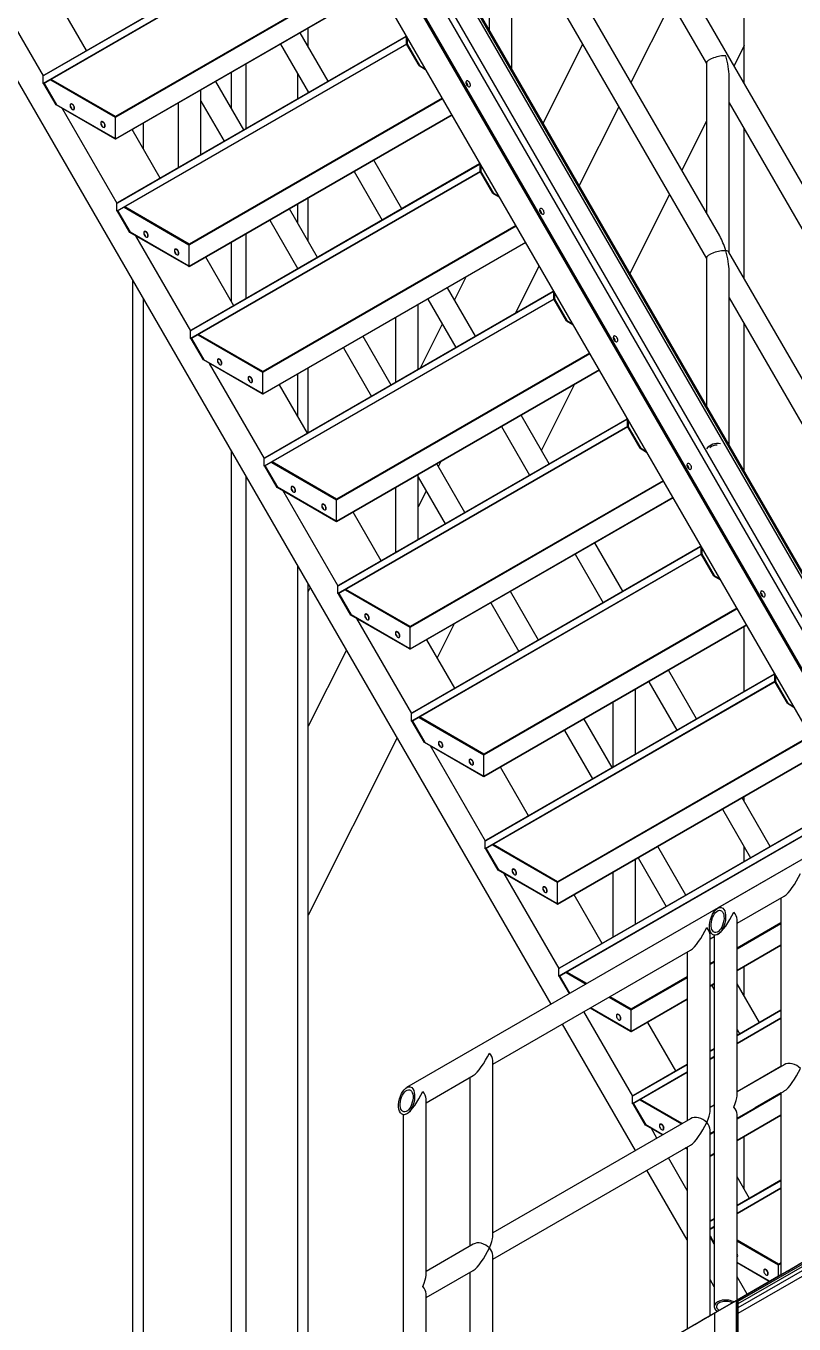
# Model space of a CAD drawing. Header units: inches. Extents: x -1490 to 2215, y -1057 to 1547.
# Drawn here: x 2088.8 to 2133.1, y -814.7 to -739.7 of the extents above; entities that cross this region are included whole.
import ezdxf

# ---------------------------------------------------------------- set-up
doc = ezdxf.new("R2010")
doc.units = ezdxf.units.IN
doc.header["$MEASUREMENT"] = 0

msp = doc.modelspace()

# ---------------------------------------------------------------- linework, layer by layer
at = {"color": 7, "linetype": 'Continuous', "lineweight": 25}
for p, q in [((2150.502, -778.094), (2070.12, -638.868)), ((2140.758, -783.717), (2070.219, -661.541)), ((2140.806, -783.689), (2070.248, -661.479)), ((2139.669, -784.346), (2069.196, -662.282)), ((2140.638, -783.786), (2070.123, -661.649)), ((2139.355, -784.527), (2068.941, -662.566)), ((2138.306, -785.133), (2068.783, -664.716)), ((2138.354, -785.105), (2068.812, -664.653)), ((2138.372, -785.095), (2068.816, -664.62)), ((2137.069, -785.847), (2067.546, -665.43)), ((2119.129, -796.207), (2061.826, -696.954)), ((2130.27, -743.051), (2130.27, -706.508)), ((2116.868, -722.469), (2128.089, -741.903)), ((2128.857, -751.856), (2116.859, -731.074)), ((2115.553, -731.423), (2115.553, -739.95)), ((2116.868, -742.228), (2116.868, -732.183)), ((2106.535, -733.416), (2089.832, -743.058)), ((2106.556, -733.427), (2089.853, -743.07)), ((2106.494, -733.004), (2089.873, -742.6)), ((2106.506, -732.978), (2089.885, -742.573)), ((2116.868, -733.72), (2128.089, -753.155)), ((2108.6, -736.539), (2094.008, -744.963)), ((2089.84, -742.619), (2086.671, -737.129)), ((2108.621, -736.574), (2094.028, -744.998)), ((2109.157, -737.503), (2093.987, -746.261)), ((2109.167, -737.521), (2094.008, -746.272)), ((2092.332, -741.161), (2090.714, -738.359)), ((2126.052, -738.375), (2123.739, -742.991)), ((2106.277, -742.925), (2104.659, -740.124)), ((2105.125, -740.931), (2105.125, -739.855)), ((2110.785, -740.777), (2094.082, -750.419)), ((2110.806, -740.789), (2094.103, -750.431)), ((2110.744, -740.366), (2094.123, -749.961)), ((2110.756, -740.339), (2094.135, -749.934)), ((2103.521, -740.781), (2105.138, -743.582)), ((2110.785, -740.342), (2110.744, -740.366)), ((2110.785, -740.777), (2110.785, -740.342)), ((2110.801, -740.351), (2110.785, -740.342)), ((2110.785, -740.342), (2110.785, -740.342)), ((2110.806, -740.789), (2110.785, -740.777)), ((2110.806, -740.789), (2110.806, -740.359)), ((2110.806, -740.377), (2110.814, -740.373)), ((2110.806, -740.799), (2110.826, -740.788)), ((2110.806, -740.789), (2110.806, -740.799)), ((2111.513, -742.024), (2110.806, -740.799)), ((2110.826, -740.395), (2110.826, -740.788)), ((2110.826, -740.788), (2111.534, -742.012)), ((2120.952, -740.793), (2118.67, -745.348)), ((2130.27, -740.872), (2129.686, -742.039)), ((2100.695, -744.509), (2100.695, -742.412)), ((2101.544, -745.657), (2101.544, -741.922)), ((2104.521, -743.939), (2104.521, -742.513)), ((2111.534, -742.012), (2111.513, -742.024)), ((2111.513, -742.024), (2111.894, -742.244)), ((2111.534, -742.012), (2111.874, -742.209)), ((2128.089, -741.884), (2128.089, -750.525)), ((2089.873, -742.6), (2089.832, -742.623)), ((2089.832, -743.058), (2089.832, -742.623)), ((2089.853, -743.07), (2089.832, -743.058)), ((2089.873, -743.069), (2089.894, -743.057)), ((2089.873, -743.069), (2089.873, -743.058)), ((2090.58, -744.294), (2089.873, -743.069)), ((2089.894, -743.057), (2089.894, -743.046)), ((2089.894, -743.057), (2090.601, -744.282)), ((2090.25, -742.841), (2093.987, -744.998)), ((2094.008, -744.963), (2090.291, -742.817)), ((2101.405, -745.738), (2099.787, -742.936)), ((2114.269, -743.081), (2114.239, -743.099)), ((2114.291, -743.116), (2114.258, -743.135)), ((2129.404, -752.802), (2129.404, -742.643)), ((2112.85, -743.9), (2098.258, -752.324)), ((2112.871, -743.936), (2098.278, -752.36)), ((2098.927, -747.168), (2098.927, -743.433)), ((2105.125, -743.59), (2105.125, -743.561)), ((2090.601, -744.282), (2090.58, -744.294)), ((2093.967, -746.249), (2090.58, -744.294)), ((2093.987, -746.237), (2090.601, -744.282)), ((2094.09, -749.98), (2090.921, -744.49)), ((2097.612, -744.192), (2097.612, -747.927)), ((2098.927, -744.077), (2100.266, -746.395)), ((2123.034, -744.399), (2120.752, -748.954)), ((2129.404, -744.181), (2140.624, -763.615)), ((2094.028, -744.998), (2093.987, -745.022)), ((2093.987, -744.998), (2093.987, -746.237)), ((2095.611, -746.841), (2095.611, -745.347)), ((2113.407, -744.865), (2098.237, -753.622)), ((2113.417, -744.882), (2098.258, -753.634)), ((2128.089, -745.226), (2126.668, -748.063)), ((2093.967, -746.249), (2093.987, -746.237)), ((2093.987, -746.237), (2093.987, -746.261)), ((2094.008, -746.272), (2093.987, -746.261)), ((2096.582, -748.522), (2094.964, -745.72)), ((2095.007, -745.794), (2095.007, -745.696)), ((2130.27, -754.303), (2130.27, -745.681)), ((2114.994, -747.727), (2098.373, -757.322)), ((2115.006, -747.7), (2098.385, -757.296)), ((2110.527, -750.286), (2108.909, -747.485)), ((2115.035, -747.703), (2114.994, -747.727)), ((2115.035, -748.138), (2115.035, -747.703)), ((2115.051, -747.712), (2115.035, -747.703)), ((2115.035, -747.703), (2115.035, -747.703)), ((2115.056, -748.15), (2115.056, -747.72)), ((2115.056, -747.739), (2115.064, -747.734)), ((2115.076, -747.756), (2115.076, -748.149)), ((2115.035, -748.138), (2098.332, -757.781)), ((2115.056, -748.15), (2098.353, -757.792)), ((2107.771, -748.142), (2109.388, -750.944)), ((2115.056, -748.15), (2115.035, -748.138)), ((2115.056, -748.161), (2115.076, -748.149)), ((2115.056, -748.15), (2115.056, -748.161)), ((2115.763, -749.385), (2115.056, -748.161)), ((2115.076, -748.149), (2115.784, -749.374)), ((2094.123, -749.961), (2094.082, -749.985)), ((2094.082, -750.419), (2094.082, -749.985)), ((2104.521, -751.135), (2104.521, -750.018)), ((2105.125, -752.182), (2105.125, -749.669)), ((2115.784, -749.374), (2115.763, -749.385)), ((2115.763, -749.385), (2116.144, -749.606)), ((2115.784, -749.374), (2116.124, -749.57)), ((2125.962, -749.471), (2123.68, -754.026)), ((2094.103, -750.431), (2094.082, -750.419)), ((2094.123, -750.43), (2094.144, -750.418)), ((2094.123, -750.43), (2094.123, -750.419)), ((2094.83, -751.655), (2094.123, -750.43)), ((2094.144, -750.418), (2094.144, -750.408)), ((2094.144, -750.418), (2094.851, -751.643)), ((2094.5, -750.202), (2098.237, -752.36)), ((2098.258, -752.324), (2094.541, -750.178)), ((2105.655, -753.099), (2104.037, -750.297)), ((2118.519, -750.443), (2118.489, -750.46)), ((2118.541, -750.477), (2118.508, -750.496)), ((2117.1, -751.261), (2102.508, -759.685)), ((2117.121, -751.297), (2102.528, -759.721)), ((2102.898, -750.955), (2104.516, -753.756)), ((2094.851, -751.643), (2094.83, -751.655)), ((2098.217, -753.61), (2094.83, -751.655)), ((2098.237, -753.598), (2094.851, -751.643)), ((2098.34, -757.341), (2095.171, -751.851)), ((2100.695, -755.647), (2100.695, -752.227)), ((2101.544, -755.472), (2101.544, -751.737)), ((2117.657, -752.226), (2102.487, -760.983)), ((2117.667, -752.244), (2102.508, -760.995)), ((2098.278, -752.36), (2098.237, -752.383)), ((2098.237, -752.36), (2098.237, -753.598)), ((2141.393, -773.568), (2129.394, -752.786)), ((2098.217, -753.61), (2098.237, -753.598)), ((2098.237, -753.598), (2098.237, -753.622)), ((2098.258, -753.634), (2098.237, -753.622)), ((2100.832, -755.883), (2099.214, -753.082)), ((2118.436, -753.576), (2117.056, -756.332)), ((2128.089, -753.136), (2128.089, -761.662)), ((2095.007, -861.06), (2095.007, -754.425)), ((2114.218, -754.235), (2113.562, -755.544)), ((2129.404, -763.94), (2129.404, -753.895)), ((2119.244, -755.088), (2102.623, -764.683)), ((2119.256, -755.061), (2102.635, -764.657)), ((2114.777, -757.647), (2113.159, -754.846)), ((2119.285, -755.064), (2119.244, -755.088)), ((2119.285, -755.499), (2119.285, -755.064)), ((2119.301, -755.074), (2119.285, -755.064)), ((2119.285, -755.064), (2119.285, -755.064)), ((2119.306, -755.511), (2119.306, -755.082)), ((2119.306, -755.1), (2119.314, -755.095)), ((2119.326, -755.117), (2119.326, -755.51)), ((2095.611, -860.711), (2095.611, -755.472)), ((2119.285, -755.499), (2102.582, -765.142)), ((2119.306, -755.511), (2102.603, -765.154)), ((2111.463, -759.56), (2111.463, -755.825)), ((2112.021, -755.503), (2113.638, -758.305)), ((2119.306, -755.511), (2119.285, -755.499)), ((2119.306, -755.522), (2119.326, -755.51)), ((2119.306, -755.511), (2119.306, -755.522)), ((2120.013, -756.747), (2119.306, -755.522)), ((2119.326, -755.51), (2120.034, -756.735)), ((2129.404, -755.432), (2140.624, -774.867)), ((2110.148, -756.584), (2110.148, -760.32)), ((2120.034, -756.735), (2120.013, -756.747)), ((2120.013, -756.747), (2120.394, -756.967)), ((2120.034, -756.735), (2120.374, -756.931)), ((2098.373, -757.322), (2098.332, -757.346)), ((2098.332, -757.781), (2098.332, -757.346)), ((2112.857, -756.952), (2111.585, -759.49)), ((2130.27, -765.441), (2130.27, -756.933)), ((2098.353, -757.792), (2098.332, -757.781)), ((2098.373, -757.791), (2098.394, -757.78)), ((2098.373, -757.791), (2098.373, -757.781)), ((2099.08, -759.016), (2098.373, -757.791)), ((2098.394, -757.78), (2098.394, -757.769)), ((2098.394, -757.78), (2099.101, -759.004)), ((2098.75, -757.563), (2102.487, -759.721)), ((2102.508, -759.685), (2098.791, -757.539)), ((2109.905, -760.46), (2108.287, -757.659)), ((2122.769, -757.804), (2122.739, -757.821)), ((2122.791, -757.839), (2122.758, -757.857)), ((2099.101, -759.004), (2099.08, -759.016)), ((2102.467, -760.971), (2099.08, -759.016)), ((2102.487, -760.959), (2099.101, -759.004)), ((2121.35, -758.623), (2106.758, -767.047)), ((2121.371, -758.658), (2106.778, -767.082)), ((2107.148, -758.316), (2108.766, -761.118)), ((2102.59, -764.702), (2099.421, -759.213)), ((2102.528, -759.721), (2102.487, -759.745)), ((2102.487, -759.721), (2102.487, -760.959)), ((2105.125, -763.219), (2105.125, -759.484)), ((2121.907, -759.587), (2106.737, -768.344)), ((2121.917, -759.605), (2106.758, -768.356)), ((2105.082, -763.244), (2103.464, -760.443)), ((2104.521, -762.273), (2104.521, -759.833)), ((2120.466, -760.443), (2118.573, -764.222)), ((2102.467, -760.971), (2102.487, -760.959)), ((2102.487, -760.959), (2102.487, -760.983)), ((2102.508, -760.995), (2102.487, -760.983)), ((2123.494, -762.449), (2106.873, -772.044)), ((2123.506, -762.423), (2106.885, -772.018)), ((2119.027, -765.009), (2117.409, -762.207)), ((2123.535, -762.426), (2123.494, -762.449)), ((2123.535, -762.86), (2123.535, -762.426)), ((2123.551, -762.435), (2123.535, -762.426)), ((2123.535, -762.426), (2123.535, -762.426)), ((2123.556, -762.872), (2123.556, -762.443)), ((2123.556, -762.461), (2123.564, -762.456)), ((2123.576, -762.478), (2123.576, -762.871)), ((2123.535, -762.86), (2106.832, -772.503)), ((2123.556, -762.872), (2106.853, -772.515)), ((2116.271, -762.865), (2117.888, -765.666)), ((2123.556, -762.872), (2123.535, -762.86)), ((2123.556, -762.883), (2123.576, -762.871)), ((2123.556, -762.872), (2123.556, -762.883)), ((2124.263, -764.108), (2123.556, -762.883)), ((2123.576, -762.871), (2124.284, -764.096)), ((2124.284, -764.096), (2124.263, -764.108)), ((2124.263, -764.108), (2124.644, -764.328)), ((2124.284, -764.096), (2124.624, -764.292)), ((2100.695, -862.638), (2100.695, -764.278)), ((2102.623, -764.683), (2102.582, -764.707)), ((2102.582, -765.142), (2102.582, -764.707)), ((2103, -764.924), (2106.737, -767.082)), ((2106.758, -767.047), (2103.041, -764.901)), ((2112.771, -764.885), (2112.626, -765.174)), ((2101.544, -863.128), (2101.544, -765.748)), ((2102.603, -765.154), (2102.582, -765.142)), ((2102.623, -765.153), (2102.644, -765.141)), ((2102.623, -765.153), (2102.623, -765.142)), ((2103.33, -766.377), (2102.623, -765.153)), ((2102.644, -765.141), (2102.644, -765.13)), ((2102.644, -765.141), (2103.351, -766.366)), ((2111.463, -769.375), (2111.463, -765.64)), ((2114.155, -767.821), (2112.537, -765.02)), ((2117.867, -765.63), (2117.833, -765.698)), ((2127.019, -765.165), (2126.989, -765.182)), ((2127.041, -765.2), (2127.008, -765.218)), ((2103.351, -766.366), (2103.33, -766.377)), ((2106.717, -768.332), (2103.33, -766.377)), ((2106.737, -768.321), (2103.351, -766.366)), ((2110.148, -766.399), (2110.148, -770.134)), ((2125.6, -765.984), (2111.008, -774.408)), ((2125.621, -766.019), (2111.028, -774.443)), ((2111.463, -765.789), (2113.016, -768.479)), ((2106.84, -772.064), (2103.671, -766.574)), ((2106.778, -767.082), (2106.737, -767.106)), ((2106.737, -767.082), (2106.737, -768.321)), ((2126.157, -766.948), (2110.987, -775.706)), ((2126.167, -766.966), (2111.008, -775.717)), ((2111.921, -766.582), (2111.463, -767.495)), ((2109.332, -770.606), (2107.714, -767.804)), ((2106.717, -768.332), (2106.737, -768.321)), ((2106.737, -768.321), (2106.737, -768.344)), ((2106.758, -768.356), (2106.737, -768.344)), ((2166.9, -768.624), (2128.738, -790.661)), ((2110.148, -770.12), (2110.138, -770.14)), ((2127.785, -770.222), (2111.082, -779.864)), ((2127.806, -770.233), (2111.103, -779.876)), ((2127.744, -769.81), (2111.123, -779.406)), ((2127.756, -769.784), (2111.135, -779.379)), ((2120.521, -770.226), (2122.138, -773.027)), ((2123.277, -772.37), (2121.659, -769.568)), ((2127.785, -769.787), (2127.744, -769.81)), ((2127.785, -770.222), (2127.785, -769.787)), ((2127.801, -769.796), (2127.785, -769.787)), ((2127.785, -769.787), (2127.785, -769.787)), ((2127.806, -770.233), (2127.785, -770.222)), ((2127.806, -770.233), (2127.806, -769.804)), ((2127.806, -769.822), (2127.814, -769.818)), ((2127.806, -770.244), (2127.826, -770.232)), ((2127.806, -770.233), (2127.806, -770.244)), ((2128.513, -771.469), (2127.806, -770.244)), ((2127.826, -769.839), (2127.826, -770.232)), ((2127.826, -770.232), (2128.534, -771.457)), ((2104.521, -864.846), (2104.521, -770.904)), ((2128.534, -771.457), (2128.513, -771.469)), ((2128.513, -771.469), (2128.894, -771.689)), ((2128.534, -771.457), (2128.874, -771.654)), ((2105.125, -865.195), (2105.125, -771.951)), ((2105.242, -772.153), (2105.125, -772.385)), ((2106.873, -772.044), (2106.832, -772.068)), ((2106.832, -772.503), (2106.832, -772.068)), ((2106.853, -772.515), (2106.832, -772.503)), ((2106.873, -772.514), (2106.894, -772.502)), ((2106.873, -772.514), (2106.873, -772.503)), ((2106.894, -772.502), (2106.894, -772.491)), ((2106.894, -772.502), (2107.601, -773.727)), ((2107.25, -772.286), (2110.987, -774.443)), ((2111.008, -774.408), (2107.291, -772.262)), ((2118.405, -775.183), (2116.787, -772.381)), ((2107.58, -773.739), (2106.873, -772.514)), ((2115.648, -773.038), (2117.266, -775.84)), ((2131.269, -772.526), (2131.239, -772.543)), ((2131.291, -772.561), (2131.258, -772.58)), ((2107.601, -773.727), (2107.58, -773.739)), ((2110.967, -775.694), (2107.58, -773.739)), ((2110.987, -775.682), (2107.601, -773.727)), ((2111.09, -779.425), (2107.921, -773.935)), ((2129.85, -773.345), (2115.258, -781.769)), ((2129.871, -773.381), (2115.278, -781.805)), ((2111.028, -774.443), (2110.987, -774.467)), ((2110.987, -774.443), (2110.987, -775.682)), ((2113.548, -774.251), (2112.567, -776.209)), ((2130.407, -774.309), (2115.237, -783.067)), ((2130.417, -774.327), (2115.258, -783.079)), ((2130.27, -778.147), (2130.27, -774.412)), ((2113.582, -777.967), (2111.964, -775.165)), ((2107.323, -775.759), (2105.125, -780.146)), ((2110.967, -775.694), (2110.987, -775.682)), ((2110.987, -775.682), (2110.987, -775.706)), ((2111.008, -775.717), (2110.987, -775.706)), ((2127.527, -779.731), (2125.909, -776.93)), ((2132.035, -777.583), (2115.332, -787.225)), ((2132.056, -777.595), (2115.353, -787.237)), ((2131.994, -777.172), (2115.373, -786.767)), ((2132.006, -777.145), (2115.385, -786.74)), ((2124.771, -777.587), (2126.388, -780.389)), ((2132.035, -777.148), (2131.994, -777.172)), ((2132.035, -777.583), (2132.035, -777.148)), ((2132.051, -777.157), (2132.035, -777.148)), ((2132.035, -777.148), (2132.035, -777.148)), ((2132.056, -777.595), (2132.035, -777.583)), ((2132.056, -777.595), (2132.056, -777.165)), ((2132.056, -777.184), (2132.064, -777.179)), ((2132.056, -777.605), (2132.076, -777.594)), ((2132.056, -777.595), (2132.056, -777.605)), ((2132.763, -778.83), (2132.056, -777.605)), ((2132.076, -777.201), (2132.076, -777.594)), ((2132.076, -777.594), (2132.784, -778.818)), ((2123.999, -781.768), (2123.999, -778.033)), ((2148.96, -778.981), (2110.797, -801.018)), ((2122.684, -778.792), (2122.684, -782.527)), ((2132.784, -778.818), (2132.763, -778.83)), ((2132.763, -778.83), (2133.144, -779.05)), ((2132.784, -778.818), (2133.124, -779.015)), ((2111.123, -779.406), (2111.082, -779.429)), ((2111.082, -779.864), (2111.082, -779.429)), ((2111.103, -779.876), (2111.082, -779.864)), ((2111.123, -779.875), (2111.144, -779.863)), ((2111.123, -779.875), (2111.123, -779.864)), ((2111.83, -781.1), (2111.123, -779.875)), ((2111.144, -779.863), (2111.144, -779.852)), ((2111.144, -779.863), (2111.851, -781.088)), ((2111.5, -779.647), (2115.237, -781.805)), ((2115.258, -781.769), (2111.541, -779.623)), ((2122.655, -782.544), (2121.037, -779.742)), ((2134.1, -780.706), (2119.508, -789.13)), ((2134.121, -780.742), (2119.528, -789.166)), ((2119.898, -780.4), (2121.516, -783.201)), ((2110.252, -780.831), (2105.125, -791.064)), ((2111.851, -781.088), (2111.83, -781.1)), ((2115.217, -783.055), (2111.83, -781.1)), ((2115.237, -783.043), (2111.851, -781.088)), ((2115.34, -786.786), (2112.171, -781.296)), ((2115.278, -781.805), (2115.237, -781.828)), ((2115.237, -781.805), (2115.237, -783.043)), ((2134.657, -781.671), (2119.487, -790.428)), ((2134.667, -781.688), (2119.508, -790.44)), ((2117.832, -785.328), (2116.214, -782.526)), ((2115.217, -783.055), (2115.237, -783.043)), ((2115.237, -783.043), (2115.237, -783.067)), ((2115.258, -783.079), (2115.237, -783.067)), ((2131.777, -787.092), (2130.159, -784.291)), ((2130.27, -784.483), (2130.27, -784.227)), ((2136.285, -784.944), (2119.582, -794.587)), ((2136.306, -784.956), (2119.603, -794.599)), ((2136.244, -784.533), (2119.623, -794.128)), ((2136.256, -784.506), (2119.635, -794.102)), ((2129.021, -784.948), (2130.638, -787.75)), ((2115.373, -786.767), (2115.332, -786.791)), ((2115.332, -787.225), (2115.332, -786.791)), ((2115.353, -787.237), (2115.332, -787.225)), ((2115.373, -787.236), (2115.394, -787.224)), ((2115.373, -787.236), (2115.373, -787.225)), ((2116.08, -788.461), (2115.373, -787.236)), ((2115.394, -787.224), (2115.394, -787.214)), ((2115.394, -787.224), (2116.101, -788.449)), ((2115.75, -787.008), (2119.487, -789.166)), ((2119.508, -789.13), (2115.791, -786.984)), ((2126.905, -789.905), (2125.287, -787.103)), ((2130.27, -787.962), (2130.27, -787.113)), ((2123.999, -791.583), (2123.999, -787.847)), ((2124.148, -787.761), (2125.766, -790.562)), ((2116.101, -788.449), (2116.08, -788.461)), ((2119.467, -790.416), (2116.08, -788.461)), ((2119.487, -790.404), (2116.101, -788.449)), ((2119.59, -794.147), (2116.421, -788.657)), ((2122.684, -788.606), (2122.684, -792.342)), ((2119.528, -789.166), (2119.487, -789.189)), ((2119.487, -789.166), (2119.487, -790.404)), ((2119.467, -790.416), (2119.487, -790.404)), ((2119.487, -790.404), (2119.487, -790.428)), ((2119.508, -790.44), (2119.487, -790.428)), ((2122.082, -792.689), (2120.464, -789.888)), ((2129.861, -791.532), (2132.582, -789.96)), ((2132.39, -790.071), (2132.39, -799.804)), ((2129.822, -813.298), (2167.712, -791.418)), ((2129.861, -801.487), (2129.861, -791.309)), ((2132.39, -791.509), (2129.861, -792.968)), ((2132.39, -791.556), (2129.861, -793.016)), ((2129.89, -813.37), (2167.74, -791.513)), ((2129.923, -813.477), (2167.707, -791.657)), ((2128.299, -802.385), (2128.299, -792.208)), ((2128.299, -792.43), (2128.546, -792.288)), ((2128.546, -792.223), (2128.546, -813.655)), ((2129.923, -813.713), (2166.9, -792.359)), ((2115.764, -799.669), (2127.177, -793.078)), ((2126.984, -793.189), (2126.984, -802.922)), ((2132.39, -792.794), (2129.861, -794.254)), ((2132.39, -792.818), (2129.861, -794.278)), ((2129.923, -814.043), (2166.812, -792.74)), ((2119.623, -794.128), (2119.582, -794.152)), ((2119.582, -794.587), (2119.582, -794.152)), ((2128.546, -793.728), (2128.299, -793.87)), ((2128.546, -793.775), (2128.299, -793.917)), ((2130.27, -795.734), (2130.27, -794.042)), ((2119.603, -794.599), (2119.582, -794.587)), ((2119.623, -794.597), (2119.644, -794.586)), ((2119.623, -794.597), (2119.623, -794.587)), ((2120.197, -795.591), (2119.623, -794.597)), ((2119.644, -794.586), (2119.644, -794.575)), ((2119.644, -794.586), (2120.217, -795.579)), ((2120, -794.369), (2121.156, -795.037)), ((2121.197, -795.013), (2120.041, -794.346)), ((2126.984, -794.629), (2123.758, -796.491)), ((2126.984, -794.676), (2123.778, -796.527)), ((2128.546, -795.013), (2128.299, -795.156)), ((2128.546, -795.037), (2128.299, -795.179)), ((2128.398, -795.122), (2128.546, -795.377)), ((2131.155, -797.266), (2129.861, -795.025)), ((2123.717, -797.777), (2121.378, -796.427)), ((2123.737, -797.765), (2121.398, -796.415)), ((2122.471, -795.796), (2123.737, -796.527)), ((2123.758, -796.491), (2122.512, -795.772)), ((2126.984, -795.915), (2123.737, -797.789)), ((2126.984, -795.938), (2123.758, -797.801)), ((2123.84, -801.508), (2121.024, -796.631)), ((2123.778, -796.527), (2123.737, -796.551)), ((2123.737, -796.527), (2123.737, -797.765)), ((2132.39, -796.553), (2129.861, -798.013)), ((2132.39, -796.573), (2129.861, -798.033)), ((2132.39, -797.008), (2129.861, -798.468)), ((2132.39, -797.031), (2129.861, -798.491)), ((2124.001, -804.645), (2119.787, -797.346)), ((2123.717, -797.777), (2123.737, -797.765)), ((2123.737, -797.765), (2123.737, -797.789)), ((2123.758, -797.801), (2123.737, -797.789)), ((2126.332, -800.05), (2124.714, -797.249)), ((2129.861, -797.655), (2130.016, -797.924)), ((2115.764, -809.624), (2115.764, -799.447)), ((2128.546, -798.772), (2128.299, -798.915)), ((2128.546, -798.792), (2128.299, -798.934)), ((2128.546, -799.227), (2128.299, -799.369)), ((2128.546, -799.25), (2128.299, -799.393)), ((2126.984, -800.128), (2123.832, -801.948)), ((2126.984, -800.152), (2123.853, -801.96)), ((2126.984, -799.693), (2123.873, -801.489)), ((2126.984, -799.674), (2123.885, -801.463)), ((2132.582, -799.693), (2129.861, -801.265)), ((2132.39, -799.801), (2129.861, -801.261)), ((2111.92, -801.889), (2114.641, -800.317)), ((2114.449, -800.428), (2114.449, -810.161)), ((2111.92, -811.844), (2111.92, -801.666)), ((2123.873, -801.489), (2123.832, -801.513)), ((2123.832, -801.948), (2123.832, -801.513)), ((2126.69, -803.092), (2124.291, -801.707)), ((2129.861, -802.783), (2132.582, -801.212)), ((2132.39, -801.371), (2129.861, -802.83)), ((2132.39, -801.323), (2130.892, -802.188)), ((2132.39, -801.323), (2132.39, -811.815)), ((2123.853, -801.96), (2123.832, -801.948)), ((2123.873, -801.959), (2123.894, -801.947)), ((2123.873, -801.959), (2123.873, -801.948)), ((2124.58, -803.183), (2123.873, -801.959)), ((2123.894, -801.947), (2123.894, -801.936)), ((2123.894, -801.947), (2124.601, -803.172)), ((2124.25, -801.73), (2126.649, -803.116)), ((2128.546, -802.021), (2128.299, -802.163)), ((2110.605, -802.58), (2110.605, -824.012)), ((2127.177, -802.811), (2115.764, -809.402)), ((2124.601, -803.172), (2124.58, -803.183)), ((2125.556, -803.747), (2124.58, -803.183)), ((2125.577, -803.735), (2124.601, -803.172)), ((2129.861, -813.276), (2129.861, -802.561)), ((2132.39, -802.609), (2129.861, -804.069)), ((2132.39, -802.633), (2129.861, -804.093)), ((2125.238, -803.931), (2124.921, -803.38)), ((2128.299, -814.174), (2128.299, -803.459)), ((2128.299, -803.682), (2128.546, -803.539)), ((2128.546, -803.542), (2128.299, -803.684)), ((2128.546, -803.59), (2128.299, -803.732)), ((2130.27, -806.872), (2130.27, -803.856)), ((2115.764, -810.921), (2127.177, -804.33)), ((2126.984, -804.571), (2126.871, -804.506)), ((2126.984, -804.548), (2126.892, -804.494)), ((2126.984, -804.441), (2126.984, -814.933)), ((2126.984, -806.955), (2125.896, -805.069)), ((2128.546, -804.828), (2128.299, -804.97)), ((2128.546, -804.852), (2128.299, -804.994)), ((2126.984, -809.812), (2124.659, -805.784)), ((2130.582, -807.412), (2129.861, -806.163)), ((2132.39, -806.368), (2129.861, -807.828)), ((2132.39, -806.388), (2129.861, -807.848)), ((2132.39, -806.822), (2129.861, -808.282)), ((2132.39, -806.846), (2129.861, -808.306)), ((2128.546, -808.587), (2128.299, -808.729)), ((2128.546, -808.607), (2128.299, -808.749)), ((2128.546, -809.042), (2128.299, -809.184)), ((2128.546, -809.065), (2128.299, -809.207)), ((2128.5, -809.092), (2128.546, -809.118)), ((2128.546, -809.071), (2128.541, -809.068)), ((2128.299, -809.578), (2128.546, -810.004)), ((2128.546, -810.052), (2128.299, -809.625)), ((2132.258, -811.214), (2129.861, -809.83)), ((2129.861, -809.877), (2132.237, -811.249)), ((2114.641, -810.05), (2111.92, -811.622)), ((2115.764, -821.413), (2115.764, -810.698)), ((2131.728, -812.194), (2129.861, -811.116)), ((2131.707, -812.206), (2129.861, -811.14)), ((2132.278, -811.249), (2132.237, -811.273)), ((2132.237, -811.249), (2132.237, -811.9)), ((2132.39, -811.138), (2132.258, -811.214)), ((2132.39, -811.185), (2132.278, -811.249)), ((2111.92, -813.14), (2114.641, -811.569)), ((2114.449, -811.68), (2114.449, -822.172)), ((2128.546, -812.516), (2128.299, -812.09)), ((2129.861, -813.272), (2132.39, -811.812)), ((2129.861, -813.272), (2132.39, -811.812)), ((2129.861, -813.275), (2132.39, -811.815)), ((2130.439, -812.938), (2129.861, -811.936)), ((2111.92, -823.633), (2111.92, -812.918)), ((2128.584, -814.012), (2129.822, -813.298)), ((2129.822, -813.298), (2128.584, -814.012)), ((2129.822, -813.298), (2129.89, -813.37)), ((2129.822, -820.676), (2129.822, -813.298)), ((2129.89, -813.37), (2129.822, -813.298)), ((2129.89, -820.716), (2129.89, -813.37)), ((2129.923, -820.76), (2129.923, -813.442)), ((2111.881, -823.655), (2128.735, -813.922)), ((2128.299, -814.174), (2128.735, -813.922)), ((2128.584, -814.012), (2128.738, -813.924)), ((2128.584, -821.39), (2128.584, -814.012))]:
    msp.add_line(p, q, dxfattribs=at)
at = {"color": 7, "linetype": 'Continuous', "lineweight": 25, "flags": 128}
for points in [[(2110.794, -740.338), (2110.793, -740.338), (2110.785, -740.342)], [(2114.347, -743.226), (2114.383, -743.241), (2114.416, -743.244), (2114.444, -743.234), (2114.465, -743.212), (2114.477, -743.179), (2114.48, -743.139), (2114.472, -743.094), (2114.456, -743.048), (2114.431, -743.003), (2114.4, -742.963), (2114.366, -742.932), (2114.329, -742.911), (2114.295, -742.902), (2114.264, -742.906), (2114.239, -742.923), (2114.223, -742.95), (2114.215, -742.987), (2114.218, -743.03), (2114.23, -743.076), (2114.251, -743.122), (2114.279, -743.164), (2114.312, -743.2), (2114.347, -743.226)], [(2091.645, -744.477), (2091.64, -744.432), (2091.626, -744.386), (2091.603, -744.34), (2091.574, -744.299), (2091.54, -744.266), (2091.503, -744.242), (2091.468, -744.23), (2091.436, -744.231), (2091.41, -744.244), (2091.391, -744.269), (2091.381, -744.303), (2091.381, -744.345), (2091.391, -744.391), (2091.41, -744.437), (2091.436, -744.481), (2091.468, -744.519), (2091.503, -744.548), (2091.54, -744.565), (2091.574, -744.571), (2091.603, -744.564), (2091.626, -744.545), (2091.64, -744.515), (2091.645, -744.477)], [(2093.413, -745.497), (2093.408, -745.453), (2093.394, -745.406), (2093.371, -745.361), (2093.341, -745.32), (2093.307, -745.286), (2093.271, -745.263), (2093.236, -745.251), (2093.204, -745.251), (2093.177, -745.265), (2093.159, -745.289), (2093.149, -745.324), (2093.149, -745.366), (2093.159, -745.411), (2093.177, -745.458), (2093.204, -745.501), (2093.236, -745.539), (2093.271, -745.568), (2093.307, -745.586), (2093.341, -745.592), (2093.371, -745.585), (2093.394, -745.565), (2093.408, -745.536), (2093.413, -745.497)], [(2115.044, -747.699), (2115.043, -747.699), (2115.035, -747.703)], [(2118.597, -750.588), (2118.633, -750.603), (2118.666, -750.605), (2118.694, -750.595), (2118.715, -750.573), (2118.727, -750.541), (2118.73, -750.501), (2118.722, -750.455), (2118.706, -750.409), (2118.681, -750.364), (2118.65, -750.325), (2118.616, -750.293), (2118.579, -750.273), (2118.545, -750.264), (2118.514, -750.268), (2118.489, -750.284), (2118.473, -750.311), (2118.465, -750.348), (2118.468, -750.391), (2118.48, -750.437), (2118.501, -750.483), (2118.529, -750.526), (2118.562, -750.561), (2118.597, -750.588)], [(2095.895, -751.838), (2095.89, -751.794), (2095.876, -751.747), (2095.853, -751.702), (2095.824, -751.66), (2095.79, -751.627), (2095.753, -751.603), (2095.718, -751.591), (2095.686, -751.592), (2095.66, -751.605), (2095.641, -751.63), (2095.631, -751.665), (2095.631, -751.706), (2095.641, -751.752), (2095.66, -751.798), (2095.686, -751.842), (2095.718, -751.88), (2095.753, -751.909), (2095.79, -751.927), (2095.824, -751.932), (2095.853, -751.925), (2095.876, -751.906), (2095.89, -751.876), (2095.895, -751.838)], [(2097.663, -752.858), (2097.658, -752.814), (2097.644, -752.768), (2097.621, -752.722), (2097.591, -752.681), (2097.557, -752.647), (2097.521, -752.624), (2097.486, -752.612), (2097.454, -752.613), (2097.427, -752.626), (2097.409, -752.651), (2097.399, -752.685), (2097.399, -752.727), (2097.409, -752.773), (2097.427, -752.819), (2097.454, -752.863), (2097.486, -752.9), (2097.521, -752.929), (2097.557, -752.947), (2097.591, -752.953), (2097.621, -752.946), (2097.644, -752.927), (2097.658, -752.897), (2097.663, -752.858)], [(2119.294, -755.061), (2119.293, -755.061), (2119.285, -755.064)], [(2122.847, -757.949), (2122.883, -757.964), (2122.916, -757.966), (2122.944, -757.956), (2122.965, -757.934), (2122.977, -757.902), (2122.98, -757.862), (2122.972, -757.817), (2122.956, -757.77), (2122.931, -757.725), (2122.9, -757.686), (2122.866, -757.655), (2122.829, -757.634), (2122.795, -757.625), (2122.764, -757.629), (2122.739, -757.645), (2122.723, -757.672), (2122.715, -757.709), (2122.718, -757.752), (2122.73, -757.798), (2122.751, -757.844), (2122.779, -757.887), (2122.812, -757.923), (2122.847, -757.949)], [(2100.145, -759.199), (2100.14, -759.155), (2100.126, -759.108), (2100.103, -759.063), (2100.074, -759.022), (2100.04, -758.988), (2100.003, -758.964), (2099.968, -758.953), (2099.936, -758.953), (2099.91, -758.966), (2099.891, -758.991), (2099.881, -759.026), (2099.881, -759.067), (2099.891, -759.113), (2099.91, -759.16), (2099.936, -759.203), (2099.968, -759.241), (2100.003, -759.27), (2100.04, -759.288), (2100.074, -759.294), (2100.103, -759.287), (2100.126, -759.267), (2100.14, -759.237), (2100.145, -759.199)], [(2101.913, -760.219), (2101.908, -760.175), (2101.894, -760.129), (2101.871, -760.083), (2101.841, -760.042), (2101.807, -760.009), (2101.771, -759.985), (2101.736, -759.973), (2101.704, -759.974), (2101.677, -759.987), (2101.659, -760.012), (2101.649, -760.046), (2101.649, -760.088), (2101.659, -760.134), (2101.677, -760.18), (2101.704, -760.224), (2101.736, -760.262), (2101.771, -760.29), (2101.807, -760.308), (2101.841, -760.314), (2101.871, -760.307), (2101.894, -760.288), (2101.908, -760.258), (2101.913, -760.219)], [(2123.544, -762.422), (2123.543, -762.422), (2123.535, -762.426)], [(2127.097, -765.31), (2127.133, -765.325), (2127.166, -765.328), (2127.194, -765.317), (2127.215, -765.295), (2127.227, -765.263), (2127.23, -765.223), (2127.222, -765.178), (2127.206, -765.131), (2127.181, -765.087), (2127.15, -765.047), (2127.116, -765.016), (2127.079, -764.995), (2127.045, -764.986), (2127.014, -764.99), (2126.989, -765.006), (2126.973, -765.034), (2126.965, -765.07), (2126.968, -765.113), (2126.98, -765.16), (2127.001, -765.206), (2127.029, -765.248), (2127.062, -765.284), (2127.097, -765.31)], [(2104.395, -766.56), (2104.39, -766.516), (2104.376, -766.469), (2104.353, -766.424), (2104.324, -766.383), (2104.29, -766.349), (2104.253, -766.326), (2104.218, -766.314), (2104.186, -766.314), (2104.16, -766.328), (2104.141, -766.352), (2104.131, -766.387), (2104.131, -766.429), (2104.141, -766.474), (2104.16, -766.521), (2104.186, -766.565), (2104.218, -766.602), (2104.253, -766.631), (2104.29, -766.649), (2104.324, -766.655), (2104.353, -766.648), (2104.376, -766.629), (2104.39, -766.599), (2104.395, -766.56)], [(2106.163, -767.581), (2106.158, -767.537), (2106.144, -767.49), (2106.121, -767.445), (2106.091, -767.403), (2106.057, -767.37), (2106.021, -767.346), (2105.986, -767.334), (2105.954, -767.335), (2105.927, -767.348), (2105.909, -767.373), (2105.899, -767.407), (2105.899, -767.449), (2105.909, -767.495), (2105.927, -767.541), (2105.954, -767.585), (2105.986, -767.623), (2106.021, -767.652), (2106.057, -767.67), (2106.091, -767.675), (2106.121, -767.668), (2106.144, -767.649), (2106.158, -767.619), (2106.163, -767.581)], [(2127.794, -769.783), (2127.793, -769.783), (2127.785, -769.787)], [(2131.347, -772.671), (2131.383, -772.686), (2131.416, -772.689), (2131.444, -772.679), (2131.465, -772.657), (2131.477, -772.624), (2131.48, -772.584), (2131.472, -772.539), (2131.456, -772.492), (2131.431, -772.448), (2131.4, -772.408), (2131.366, -772.377), (2131.329, -772.356), (2131.295, -772.347), (2131.264, -772.351), (2131.239, -772.367), (2131.223, -772.395), (2131.215, -772.431), (2131.218, -772.474), (2131.23, -772.521), (2131.251, -772.567), (2131.279, -772.609), (2131.312, -772.645), (2131.347, -772.671)], [(2108.645, -773.921), (2108.64, -773.877), (2108.626, -773.831), (2108.603, -773.785), (2108.574, -773.744), (2108.54, -773.711), (2108.503, -773.687), (2108.468, -773.675), (2108.436, -773.676), (2108.41, -773.689), (2108.391, -773.714), (2108.381, -773.748), (2108.381, -773.79), (2108.391, -773.836), (2108.41, -773.882), (2108.436, -773.926), (2108.468, -773.963), (2108.503, -773.992), (2108.54, -774.01), (2108.574, -774.016), (2108.603, -774.009), (2108.626, -773.99), (2108.64, -773.96), (2108.645, -773.921)], [(2110.413, -774.942), (2110.408, -774.898), (2110.394, -774.851), (2110.371, -774.806), (2110.341, -774.765), (2110.307, -774.731), (2110.271, -774.707), (2110.236, -774.695), (2110.204, -774.696), (2110.177, -774.709), (2110.159, -774.734), (2110.149, -774.769), (2110.149, -774.81), (2110.159, -774.856), (2110.177, -774.903), (2110.204, -774.946), (2110.236, -774.984), (2110.271, -775.013), (2110.307, -775.031), (2110.341, -775.037), (2110.371, -775.03), (2110.394, -775.01), (2110.408, -774.98), (2110.413, -774.942)], [(2132.044, -777.144), (2132.043, -777.144), (2132.035, -777.148)], [(2112.895, -781.283), (2112.89, -781.238), (2112.876, -781.192), (2112.853, -781.146), (2112.824, -781.105), (2112.79, -781.072), (2112.753, -781.048), (2112.718, -781.036), (2112.686, -781.037), (2112.66, -781.05), (2112.641, -781.075), (2112.631, -781.109), (2112.631, -781.151), (2112.641, -781.197), (2112.66, -781.243), (2112.686, -781.287), (2112.718, -781.325), (2112.753, -781.354), (2112.79, -781.372), (2112.824, -781.377), (2112.853, -781.37), (2112.876, -781.351), (2112.89, -781.321), (2112.895, -781.283)], [(2114.663, -782.303), (2114.658, -782.259), (2114.644, -782.212), (2114.621, -782.167), (2114.591, -782.126), (2114.557, -782.092), (2114.521, -782.069), (2114.486, -782.057), (2114.454, -782.057), (2114.427, -782.071), (2114.409, -782.095), (2114.399, -782.13), (2114.399, -782.172), (2114.409, -782.217), (2114.427, -782.264), (2114.454, -782.308), (2114.486, -782.345), (2114.521, -782.374), (2114.557, -782.392), (2114.591, -782.398), (2114.621, -782.391), (2114.644, -782.372), (2114.658, -782.342), (2114.663, -782.303)], [(2117.145, -788.644), (2117.14, -788.6), (2117.126, -788.553), (2117.103, -788.508), (2117.074, -788.467), (2117.04, -788.433), (2117.003, -788.409), (2116.968, -788.397), (2116.936, -788.398), (2116.91, -788.411), (2116.891, -788.436), (2116.881, -788.471), (2116.881, -788.512), (2116.891, -788.558), (2116.91, -788.605), (2116.936, -788.648), (2116.968, -788.686), (2117.003, -788.715), (2117.04, -788.733), (2117.074, -788.738), (2117.103, -788.731), (2117.126, -788.712), (2117.14, -788.682), (2117.145, -788.644)], [(2118.913, -789.664), (2118.908, -789.62), (2118.894, -789.574), (2118.871, -789.528), (2118.841, -789.487), (2118.807, -789.453), (2118.771, -789.43), (2118.736, -789.418), (2118.704, -789.419), (2118.677, -789.432), (2118.659, -789.457), (2118.649, -789.491), (2118.649, -789.533), (2118.659, -789.579), (2118.677, -789.625), (2118.704, -789.669), (2118.736, -789.706), (2118.771, -789.735), (2118.807, -789.753), (2118.841, -789.759), (2118.871, -789.752), (2118.894, -789.733), (2118.908, -789.703), (2118.913, -789.664)], [(2123.163, -797.026), (2123.158, -796.981), (2123.144, -796.935), (2123.121, -796.889), (2123.091, -796.848), (2123.057, -796.815), (2123.021, -796.791), (2122.986, -796.779), (2122.954, -796.78), (2122.927, -796.793), (2122.909, -796.818), (2122.899, -796.852), (2122.899, -796.894), (2122.909, -796.94), (2122.927, -796.986), (2122.954, -797.03), (2122.986, -797.068), (2123.021, -797.097), (2123.057, -797.114), (2123.091, -797.12), (2123.121, -797.113), (2123.144, -797.094), (2123.158, -797.064), (2123.163, -797.026)], [(2125.645, -803.366), (2125.64, -803.322), (2125.626, -803.276), (2125.603, -803.23), (2125.574, -803.189), (2125.54, -803.155), (2125.503, -803.132), (2125.468, -803.12), (2125.436, -803.121), (2125.41, -803.134), (2125.391, -803.159), (2125.381, -803.193), (2125.381, -803.235), (2125.391, -803.281), (2125.41, -803.327), (2125.436, -803.371), (2125.468, -803.408), (2125.503, -803.437), (2125.54, -803.455), (2125.574, -803.461), (2125.603, -803.454), (2125.626, -803.435), (2125.64, -803.405), (2125.645, -803.366)], [(2131.663, -811.748), (2131.658, -811.704), (2131.644, -811.657), (2131.621, -811.612), (2131.591, -811.571), (2131.557, -811.537), (2131.521, -811.513), (2131.486, -811.502), (2131.454, -811.502), (2131.427, -811.515), (2131.409, -811.54), (2131.399, -811.575), (2131.399, -811.616), (2131.409, -811.662), (2131.427, -811.709), (2131.454, -811.752), (2131.486, -811.79), (2131.521, -811.819), (2131.557, -811.837), (2131.591, -811.843), (2131.621, -811.836), (2131.644, -811.816), (2131.658, -811.786), (2131.663, -811.748)], [(2129.668, -813.387), (2129.633, -813.368), (2129.556, -813.335), (2129.471, -813.309), (2129.381, -813.29), (2129.287, -813.279), (2129.191, -813.276), (2129.096, -813.281), (2129.002, -813.294), (2128.913, -813.315), (2128.83, -813.343), (2128.755, -813.377), (2128.69, -813.418), (2128.636, -813.464), (2128.593, -813.513), (2128.564, -813.566), (2128.548, -813.621), (2128.547, -813.676), (2128.559, -813.731), (2128.585, -813.784), (2128.624, -813.835), (2128.675, -813.882), (2128.738, -813.924), (2128.738, -813.924)], [(2129.574, -813.441), (2129.508, -813.409), (2129.433, -813.383), (2129.353, -813.365), (2129.268, -813.355), (2129.181, -813.353), (2129.095, -813.359), (2129.012, -813.373), (2128.935, -813.395), (2128.864, -813.424), (2128.803, -813.46), (2128.753, -813.5), (2128.714, -813.545), (2128.69, -813.593), (2128.679, -813.643), (2128.683, -813.693), (2128.7, -813.742), (2128.732, -813.788), (2128.776, -813.831), (2128.832, -813.869)]]:
    msp.add_lwpolyline(points, dxfattribs=at)
at = {"color": 7, "linetype": 'Continuous', "lineweight": 25}
for centre, radius, start, end in [((2110.769, -740.362), 0.0253, 50.79671, 189.21404), ((2089.902, -742.596), 0.0286, 125.01333, 186.29885), ((2114.062, -743.238), 0.284, 2.60811, 57.83052), ((2114.062, -743.238), 0.284, 2.5971, 57.39752), ((2114.031, -743.256), 0.296, 9.06858, 50.92605), ((2091.192, -744.585), 0.3, 9.36593, 50.62869), ((2091.409, -744.461), 0.215, 330.81001, 90.5957), ((2091.436, -744.339), 0.0984, 54.93994, 105.58914), ((2091.402, -744.461), 0.221, 331.10504, 65.9549), ((2092.96, -745.606), 0.3, 9.36591, 50.62872), ((2093.176, -745.481), 0.216, 330.21711, 89.77751), ((2093.203, -745.361), 0.0993, 55.10537, 103.9623), ((2093.169, -745.481), 0.221, 331.36481, 65.88488), ((2094.032, -745), 0.0446, 122.60548, 177.39452), ((2093.984, -745), 0.0446, 2.60548, 57.39452), ((2115.019, -747.723), 0.0253, 50.79671, 189.21404), ((2094.152, -749.958), 0.0286, 125.01333, 186.29885), ((2118.312, -750.6), 0.284, 2.60811, 57.83052), ((2118.312, -750.6), 0.284, 2.59714, 57.39748), ((2118.281, -750.618), 0.296, 9.06853, 50.92609), ((2095.442, -751.946), 0.3, 9.36587, 50.62875), ((2095.659, -751.822), 0.215, 330.81001, 90.5957), ((2095.685, -751.701), 0.0993, 55.10537, 103.9623), ((2095.652, -751.822), 0.221, 331.36481, 65.88488), ((2097.21, -752.967), 0.3, 9.36587, 50.62875), ((2097.426, -752.842), 0.216, 330.2177, 89.77692), ((2097.453, -752.722), 0.0993, 55.10537, 103.9623), ((2097.419, -752.843), 0.221, 331.36481, 65.88488), ((2098.282, -752.362), 0.0446, 122.60548, 177.39452), ((2098.234, -752.362), 0.0446, 2.60548, 57.39452), ((2119.269, -755.084), 0.0253, 50.79671, 189.21404), ((2098.402, -757.319), 0.0286, 125.01333, 186.29885), ((2122.562, -757.961), 0.284, 2.60811, 57.83052), ((2122.562, -757.961), 0.284, 2.59738, 57.39725), ((2122.531, -757.979), 0.296, 9.06847, 50.92616), ((2099.908, -759.183), 0.216, 330.2177, 89.77692), ((2099.935, -759.063), 0.0993, 55.10537, 103.9623), ((2099.902, -759.183), 0.221, 331.36481, 65.88488), ((2099.692, -759.308), 0.3, 9.36587, 50.62875), ((2102.532, -759.723), 0.0446, 122.60548, 177.39452), ((2102.484, -759.723), 0.0446, 2.60548, 57.39452), ((2101.46, -760.328), 0.3, 9.36586, 50.62876), ((2101.703, -760.082), 0.0983, 54.93944, 105.59407), ((2101.676, -760.203), 0.216, 330.21448, 89.78013), ((2101.67, -760.203), 0.221, 331.10202, 65.95572), ((2123.519, -762.445), 0.0253, 50.79671, 189.21404), ((2128.709, -764.579), 0.743, 75.01664, 144.28125), ((2128.706, -764.572), 0.644, 89.30853, 129.98936), ((2102.652, -764.68), 0.0286, 125.01334, 186.29885), ((2126.812, -765.322), 0.284, 2.60811, 57.83052), ((2126.812, -765.322), 0.284, 2.5971, 57.39752), ((2126.781, -765.34), 0.296, 9.06842, 50.9262), ((2103.942, -766.669), 0.3, 9.36591, 50.62872), ((2104.186, -766.423), 0.0984, 54.93994, 105.58914), ((2104.158, -766.544), 0.216, 330.2177, 89.77692), ((2104.152, -766.544), 0.221, 331.10504, 65.9549), ((2106.782, -767.084), 0.0446, 122.60548, 177.39452), ((2106.734, -767.084), 0.0446, 2.60548, 57.39452), ((2105.71, -767.689), 0.3, 9.36591, 50.62872), ((2105.927, -767.565), 0.215, 330.81001, 90.5957), ((2105.953, -767.443), 0.0984, 54.93994, 105.58914), ((2105.92, -767.565), 0.221, 331.10504, 65.9549), ((2127.769, -769.806), 0.0253, 50.79671, 189.21404), ((2106.902, -772.041), 0.0286, 125.01333, 186.29885), ((2131.062, -772.683), 0.284, 2.60811, 57.83052), ((2131.062, -772.683), 0.284, 2.59686, 57.39776), ((2131.031, -772.701), 0.296, 9.06869, 50.92594), ((2108.192, -774.03), 0.3, 9.36591, 50.62872), ((2108.409, -773.906), 0.215, 330.81001, 90.5957), ((2108.436, -773.784), 0.0984, 54.93994, 105.58914), ((2108.402, -773.905), 0.221, 331.10504, 65.9549), ((2110.177, -774.926), 0.215, 330.81001, 90.5957), ((2110.203, -774.806), 0.0993, 55.10537, 103.9623), ((2110.169, -774.926), 0.221, 331.36481, 65.88488), ((2111.032, -774.445), 0.0446, 122.60548, 177.39452), ((2110.984, -774.445), 0.0446, 2.60548, 57.39452), ((2109.96, -775.05), 0.3, 9.36603, 50.6286), ((2132.019, -777.168), 0.0253, 50.79671, 189.21404), ((2111.152, -779.403), 0.0286, 125.01333, 186.29885), ((2112.442, -781.391), 0.3, 9.36591, 50.62872), ((2112.659, -781.267), 0.215, 330.81001, 90.5957), ((2112.685, -781.146), 0.0993, 55.10537, 103.9623), ((2112.652, -781.267), 0.221, 331.36481, 65.88488), ((2114.21, -782.412), 0.3, 9.36601, 50.62861), ((2114.427, -782.287), 0.215, 330.81001, 90.5957), ((2114.453, -782.167), 0.0993, 55.10537, 103.9623), ((2114.419, -782.287), 0.221, 331.36481, 65.88488), ((2115.282, -781.807), 0.0446, 122.60548, 177.39452), ((2115.234, -781.807), 0.0446, 2.60548, 57.39452), ((2115.402, -786.764), 0.0286, 125.01333, 186.29885), ((2116.692, -788.752), 0.3, 9.36594, 50.62869), ((2116.909, -788.628), 0.215, 330.81001, 90.5957), ((2116.935, -788.508), 0.0993, 55.10537, 103.9623), ((2116.902, -788.628), 0.221, 331.36481, 65.88488), ((2118.46, -789.773), 0.3, 9.36588, 50.62875), ((2118.677, -789.649), 0.215, 330.81001, 90.5957), ((2118.703, -789.528), 0.0993, 55.10537, 103.9623), ((2118.669, -789.649), 0.221, 331.36481, 65.88488), ((2119.532, -789.168), 0.0446, 122.60548, 177.39452), ((2119.484, -789.168), 0.0446, 2.60548, 57.39452), ((2119.652, -794.125), 0.0286, 125.01334, 186.29885), ((2122.927, -797.01), 0.215, 330.81001, 90.5957), ((2123.782, -796.529), 0.0446, 122.60548, 177.39452), ((2123.734, -796.529), 0.0446, 2.60548, 57.39452), ((2123.902, -801.486), 0.0286, 125.01333, 186.29885), ((2125.409, -803.351), 0.215, 330.81001, 90.5957), ((2129.626, -810.737), 0.269, 1.96817, 29.38261), ((2129.697, -810.731), 0.178, 337.34956, 22.65044), ((2129.8, -810.737), 0.0955, 309.34943, 5.56144), ((2132.282, -811.251), 0.0446, 122.60548, 177.39452), ((2132.234, -811.251), 0.0446, 2.60548, 57.39452), ((2131.427, -811.732), 0.215, 330.81001, 90.5957)]:
    msp.add_arc(centre, radius, start, end, dxfattribs=at)
for centre, major_axis, ratio, start_param, end_param in [((2128.746, -741.727), (0.655, 0.176), 0.317765, 0.700458, 3.056653), ((2128.746, -741.727), (-0.424, 1.582), 0.317825, 4.011931, 4.797329), ((2128.746, -752.979), (-0.424, 1.582), 0.317825, 4.797329, 5.412847), ((2128.746, -752.979), (0.655, 0.176), 0.317765, 0.700458, 3.056653), ((2128.746, -752.979), (-0.424, 1.582), 0.317825, 4.011931, 4.797329), ((2128.746, -752.979), (0.655, 0.176), 0.317765, 0.08494, 0.700458), ((2133.047, -788.932), (0.607, 1.052), 0.239159, 3.534349, 5.105031), ((2129.203, -791.152), (0.607, 1.052), 0.239159, 3.534349, 5.105031), ((2129.203, -791.152), (0.607, -0.351), 0.7174, 0.392642, 1.17804), ((2127.642, -792.05), (0.607, 1.052), 0.239159, 3.534349, 5.105031), ((2127.642, -792.05), (0.607, -0.351), 0.7174, 0.392642, 1.17804), ((2115.106, -799.289), (0.607, 1.052), 0.239159, 3.534349, 5.105031), ((2115.106, -799.289), (0.607, -0.351), 0.7174, 0.392642, 1.17804), ((2133.047, -800.184), (0.607, -0.351), 0.7174, 1.17804, 2.748951), ((2133.047, -800.184), (0.607, 1.052), 0.239159, 3.534349, 5.105031), ((2111.262, -801.509), (0.607, 1.052), 0.239159, 3.534349, 5.105031), ((2111.262, -801.509), (0.607, -0.351), 0.7174, 0.392642, 1.17804), ((2129.203, -802.404), (0.607, 1.052), 0.239159, 5.105031, 5.890429), ((2127.642, -803.302), (0.607, 1.052), 0.239159, 5.105031, 5.890429), ((2129.203, -802.404), (0.607, -0.351), 0.7174, 0.392642, 1.17804), ((2127.642, -803.302), (0.607, -0.351), 0.7174, 1.17804, 2.748951), ((2127.642, -803.302), (0.607, 1.052), 0.239159, 3.534349, 5.105031), ((2127.642, -803.302), (0.607, -0.351), 0.7174, 0.392642, 1.17804), ((2115.106, -810.541), (0.607, -0.351), 0.7174, 1.17804, 2.748951), ((2115.106, -810.541), (0.607, 1.052), 0.239159, 5.105031, 5.890429), ((2115.106, -810.541), (0.607, 1.052), 0.239159, 3.534349, 5.105031), ((2115.106, -810.541), (0.607, -0.351), 0.7174, 0.392642, 1.17804), ((2133.047, -811.436), (0.658, 0.38), 0.00007, 3.92695, 6.283145), ((2111.262, -812.761), (0.607, 1.052), 0.239159, 5.105031, 5.890429), ((2133.047, -811.436), (0.658, 0.38), 0.00007, 3.141552, 3.92695), ((2111.262, -812.761), (0.607, -0.351), 0.7174, 0.392642, 1.17804), ((2129.813, -813.415), (0.102, -0.059), 0.7174, 0.392642, 1.17804), ((2129.813, -813.415), (0.102, -0.059), 0.7174, 0.392642, 1.17804), ((2127.642, -814.554), (0.658, 0.38), 0.00007, 3.92695, 6.283145)]:
    msp.add_ellipse(centre, major_axis=major_axis, ratio=ratio, start_param=start_param, end_param=end_param, dxfattribs=at)
for centre, major_axis in [((2128.738, -791.421), (0.214, 0.798)), ((2128.738, -791.421), (0.17, 0.636)), ((2110.797, -801.778), (0.214, 0.798)), ((2110.797, -801.778), (0.17, 0.636))]:
    msp.add_ellipse(centre, major_axis=major_axis, ratio=0.517638, dxfattribs=at)

doc.saveas('drawing.dxf')
